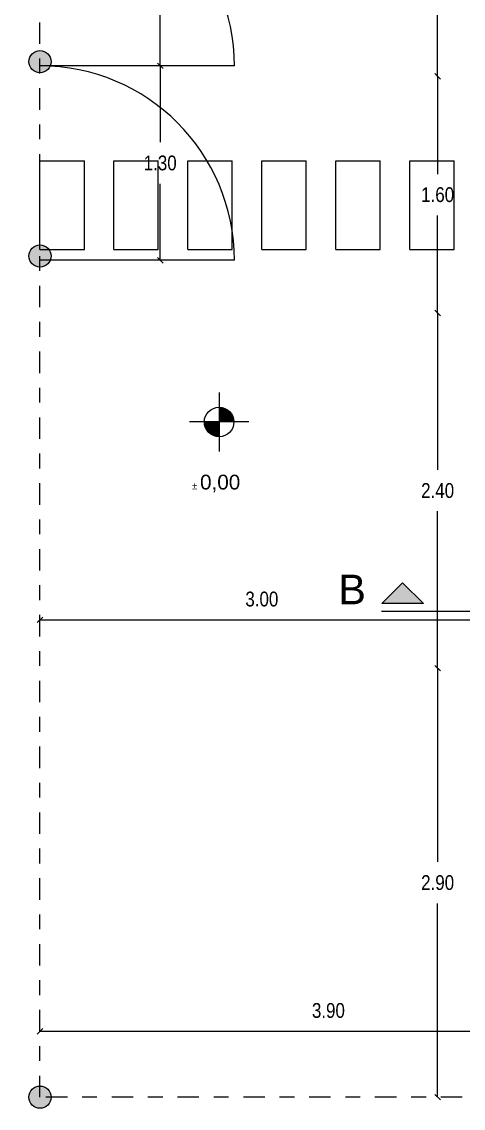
# Model space of a CAD drawing. Header units: millimetres. Extents: x 337 to 1167, y 242 to 575.
# Drawn here: x 541.79 to 544.78, y 309.05 to 316.4 of the extents above; entities that cross this region are included whole.
import ezdxf

# ---------------------------------------------------------------- set-up
doc = ezdxf.new("R2010")
doc.units = ezdxf.units.MM
doc.linetypes.add('EJE', pattern=[0.205, 0.145, -0.03, 0, -0.03])
doc.layers.get('0').update_dxf_attribs({"lineweight": 5})
doc.layers.get('Defpoints').update_dxf_attribs({"lineweight": 5})
for name, color, linetype, lineweight in [('01', 1, 'Continuous', 5), ('cotas', 7, 'Continuous', 5), ('PRESENTACION ANTEPROYECTO', 7, 'Continuous', 5)]:
    doc.layers.add(name, color=color, linetype=linetype, lineweight=lineweight)
doc.styles.add('GENERATED_STYLE_13', font='')
doc.styles.add('GENERATED_STYLE_14', font='arial.ttf')
doc.styles.get('GENERATED_STYLE_13').set_extended_font_data('Arial Narrow Occidental')
doc.dimstyles.new('Dimstyle_92', dxfattribs={"dimtxt": 0.1, "dimasz": 0.038, "dimexe": 0.18, "dimexo": 0, "dimgap": 0.09, "dimtad": 1, "dimtih": 1, "dimtoh": 1, "dimzin": 0, "dimdsep": 46, "dimtxsty": 'GENERATED_STYLE_13', "dimblk": 'ARROWHEAD_6', "dimblk1": 'ARROWHEAD_6', "dimblk2": 'ARROWHEAD_6', "dimcen": 0.09, "dimse1": 1, "dimse2": 1, "dimclrd": 252, "dimclre": 252, "dimclrt": 252, "dimadec": 0, "dimazin": 0, "dimtfac": 1, "dimtdec": 4, "dimtmove": 0, "dimatfit": 3, "dimfxl": 1, "dimtolj": 1, "dimtzin": 0, "dimarcsym": 0})

# ---------------------------------------------------------------- blocks, each defined once
blk = doc.blocks.new('ARROWHEAD_6')
at = {"color": 0, "linetype": 'Continuous'}
for p, q in [((0, 0), (-1, 0)), ((-0.5, -0.5), (0.5, 0.5))]:
    blk.add_line(p, q, dxfattribs=at)
blk = doc.blocks.new('*D191')
at = {"layer": 'cotas', "color": 252, "lineweight": -2, "transparency": 16777216}
for p, q in [((541.2027, 319.0903), (541.2027, 314.2683)), ((541.2027, 309.1663), (541.2027, 313.9883))]:
    blk.add_line(p, q, dxfattribs=at)
at = {"layer": 'Defpoints', "color": 0, "transparency": 16777216}
for p in [(541.2027, 319.1283), (542.551, 319.1283), (542.626, 309.1283)]:
    blk.add_point(p, dxfattribs=at)
at = {"layer": 'cotas', "color": 252, "lineweight": -2, "transparency": 16777216, "xscale": 0.03800000000000001, "yscale": 0.03800000000000001, "zscale": 0.03800000000000001}
for p, rotation in [((541.2027, 319.1283), 90), ((541.2027, 309.1283), 270)]:
    blk.add_blockref('ARROWHEAD_6', p, dxfattribs=dict(at, rotation=rotation))
at = {"layer": 'cotas', "color": 252, "transparency": 16777216, "insert": (541.2027, 314.1283), "char_height": 0.1, "attachment_point": 5, "style": 'GENERATED_STYLE_13'}
blk.add_mtext('\\A1;10.00', dxfattribs=at)
blk = doc.blocks.new('*D193')
at = {"layer": 'cotas', "color": 252, "lineweight": -2, "transparency": 16777216}
for p, q in [((544.6017, 315.9903), (544.6017, 315.3683)), ((544.6017, 314.4663), (544.6017, 315.0883))]:
    blk.add_line(p, q, dxfattribs=at)
at = {"layer": 'Defpoints', "color": 0, "transparency": 16777216}
for p in [(545.8131, 316.0283), (544.6017, 314.4283), (547.9131, 314.4283)]:
    blk.add_point(p, dxfattribs=at)
at = {"layer": 'cotas', "color": 252, "lineweight": -2, "transparency": 16777216, "xscale": 0.03800000000000001, "yscale": 0.03800000000000001, "zscale": 0.03800000000000001}
for p, rotation in [((544.6017, 316.0283), 90), ((544.6017, 314.4283), 270)]:
    blk.add_blockref('ARROWHEAD_6', p, dxfattribs=dict(at, rotation=rotation))
at = {"layer": 'cotas', "color": 252, "transparency": 16777216, "insert": (544.6017, 315.2283), "char_height": 0.1, "attachment_point": 5, "style": 'GENERATED_STYLE_13'}
blk.add_mtext('\\A1;1.60', dxfattribs=at)
blk = doc.blocks.new('*D195')
at = {"layer": 'cotas', "color": 252, "lineweight": -2, "transparency": 16777216}
for p, q in [((542.7258, 318.6903), (542.7258, 317.752)), ((542.7258, 316.1378), (542.7258, 317.472))]:
    blk.add_line(p, q, dxfattribs=at)
at = {"layer": 'Defpoints', "color": 0, "transparency": 16777216}
for p in [(541.9131, 318.7283), (541.9131, 316.0998), (542.7258, 316.0998)]:
    blk.add_point(p, dxfattribs=at)
at = {"layer": 'cotas', "color": 252, "lineweight": -2, "transparency": 16777216, "xscale": 0.03800000000000001, "yscale": 0.03800000000000001, "zscale": 0.03800000000000001}
for p, rotation in [((542.7258, 318.7283), 90), ((542.7258, 316.0998), 270)]:
    blk.add_blockref('ARROWHEAD_6', p, dxfattribs=dict(at, rotation=rotation))
at = {"layer": 'cotas', "color": 252, "transparency": 16777216, "insert": (542.7258, 317.612), "char_height": 0.1, "attachment_point": 5, "style": 'GENERATED_STYLE_13'}
blk.add_mtext('\\A1;2.65', dxfattribs=at)
blk = doc.blocks.new('*D219')
at = {"layer": 'cotas', "color": 252, "lineweight": -2, "transparency": 16777216}
for p, q in [((544.6017, 319.0903), (544.6017, 317.7183)), ((544.6017, 316.0663), (544.6017, 317.4383))]:
    blk.add_line(p, q, dxfattribs=at)
at = {"layer": 'Defpoints', "color": 0, "transparency": 16777216}
for p in [(547.9131, 319.1283), (544.6017, 316.0283), (547.9131, 316.0283)]:
    blk.add_point(p, dxfattribs=at)
at = {"layer": 'cotas', "color": 252, "lineweight": -2, "transparency": 16777216, "xscale": 0.03800000000000001, "yscale": 0.03800000000000001, "zscale": 0.03800000000000001}
for p, rotation in [((544.6017, 319.1283), 90), ((544.6017, 316.0283), 270)]:
    blk.add_blockref('ARROWHEAD_6', p, dxfattribs=dict(at, rotation=rotation))
at = {"layer": 'cotas', "color": 252, "transparency": 16777216, "insert": (544.6017, 317.5783), "char_height": 0.1, "attachment_point": 5, "style": 'GENERATED_STYLE_13'}
blk.add_mtext('\\A1;3.10', dxfattribs=at)
blk = doc.blocks.new('*D220')
at = {"layer": 'cotas', "color": 252, "lineweight": -2, "transparency": 16777216}
for p, q in [((544.6017, 311.9903), (544.6017, 310.7183)), ((544.6017, 309.1663), (544.6017, 310.4383))]:
    blk.add_line(p, q, dxfattribs=at)
at = {"layer": 'Defpoints', "color": 0, "transparency": 16777216}
for p in [(544.6017, 312.0283), (545.8131, 312.0283), (545.8131, 309.1283)]:
    blk.add_point(p, dxfattribs=at)
at = {"layer": 'cotas', "color": 252, "lineweight": -2, "transparency": 16777216, "xscale": 0.03800000000000001, "yscale": 0.03800000000000001, "zscale": 0.03800000000000001}
for p, rotation in [((544.6017, 312.0283), 90), ((544.6017, 309.1283), 270)]:
    blk.add_blockref('ARROWHEAD_6', p, dxfattribs=dict(at, rotation=rotation))
at = {"layer": 'cotas', "color": 252, "transparency": 16777216, "insert": (544.6017, 310.5783), "char_height": 0.1, "attachment_point": 5, "style": 'GENERATED_STYLE_13'}
blk.add_mtext('\\A1;2.90', dxfattribs=at)
blk = doc.blocks.new('*D239')
at = {"layer": 'cotas', "color": 252, "lineweight": -2, "transparency": 16777216}
blk.add_line((541.9511, 309.5737), (545.7751, 309.5737), dxfattribs=at)
at = {"layer": 'Defpoints', "color": 0, "transparency": 16777216}
for p in [(545.8131, 309.5737), (541.9131, 309.1283), (545.8131, 309.1283)]:
    blk.add_point(p, dxfattribs=at)
at = {"layer": 'cotas', "color": 252, "lineweight": -2, "transparency": 16777216, "xscale": 0.03800000000000001, "yscale": 0.03800000000000001, "zscale": 0.03800000000000001, "rotation": 180}
blk.add_blockref('ARROWHEAD_6', (541.9131, 309.5737), dxfattribs=at)
at = {"layer": 'cotas', "color": 252, "lineweight": -2, "transparency": 16777216, "xscale": 0.03800000000000001, "yscale": 0.03800000000000001, "zscale": 0.03800000000000001}
blk.add_blockref('ARROWHEAD_6', (545.8131, 309.5737), dxfattribs=at)
at = {"layer": 'cotas', "color": 252, "transparency": 16777216, "insert": (543.8631, 309.7137), "char_height": 0.1, "attachment_point": 5, "style": 'GENERATED_STYLE_13'}
blk.add_mtext('\\A1;3.90', dxfattribs=at)
blk = doc.blocks.new('*D240')
at = {"layer": 'cotas', "color": 252, "lineweight": -2, "transparency": 16777216}
blk.add_line((541.9511, 312.3548), (544.8751, 312.3548), dxfattribs=at)
at = {"layer": 'Defpoints', "color": 0, "transparency": 16777216}
for p in [(544.9131, 312.3548), (544.9131, 312.0283), (541.9131, 309.1283)]:
    blk.add_point(p, dxfattribs=at)
at = {"layer": 'cotas', "color": 252, "lineweight": -2, "transparency": 16777216, "xscale": 0.03800000000000001, "yscale": 0.03800000000000001, "zscale": 0.03800000000000001, "rotation": 180}
blk.add_blockref('ARROWHEAD_6', (541.9131, 312.3548), dxfattribs=at)
at = {"layer": 'cotas', "color": 252, "lineweight": -2, "transparency": 16777216, "xscale": 0.03800000000000001, "yscale": 0.03800000000000001, "zscale": 0.03800000000000001}
blk.add_blockref('ARROWHEAD_6', (544.9131, 312.3548), dxfattribs=at)
at = {"layer": 'cotas', "color": 252, "transparency": 16777216, "insert": (543.4131, 312.4948), "char_height": 0.1, "attachment_point": 5, "style": 'GENERATED_STYLE_13'}
blk.add_mtext('\\A1;3.00', dxfattribs=at)
blk = doc.blocks.new('*D419')
at = {"layer": 'cotas', "color": 252, "lineweight": -2, "transparency": 16777216}
for p, q in [((544.6017, 314.3903), (544.6017, 313.3683)), ((544.6017, 312.0663), (544.6017, 313.0883))]:
    blk.add_line(p, q, dxfattribs=at)
at = {"layer": 'Defpoints', "color": 0, "transparency": 16777216}
for p in [(544.9131, 314.4283), (544.6017, 312.0283), (544.9131, 312.0283)]:
    blk.add_point(p, dxfattribs=at)
at = {"layer": 'cotas', "color": 252, "lineweight": -2, "transparency": 16777216, "xscale": 0.03800000000000001, "yscale": 0.03800000000000001, "zscale": 0.03800000000000001}
for p, rotation in [((544.6017, 314.4283), 90), ((544.6017, 312.0283), 270)]:
    blk.add_blockref('ARROWHEAD_6', p, dxfattribs=dict(at, rotation=rotation))
at = {"layer": 'cotas', "color": 252, "transparency": 16777216, "insert": (544.6017, 313.2283), "char_height": 0.1, "attachment_point": 5, "style": 'GENERATED_STYLE_13'}
blk.add_mtext('\\A1;2.40', dxfattribs=at)
blk = doc.blocks.new('*D488')
at = {"layer": 'cotas', "color": 252, "lineweight": -2, "transparency": 16777216}
for p, q in [((542.7258, 316.0618), (542.7258, 315.5826)), ((542.7258, 314.8235), (542.7258, 315.3026))]:
    blk.add_line(p, q, dxfattribs=at)
at = {"layer": 'Defpoints', "color": 0, "transparency": 16777216}
for p in [(541.9131, 316.0998), (541.9131, 314.7855), (542.7258, 314.7855)]:
    blk.add_point(p, dxfattribs=at)
at = {"layer": 'cotas', "color": 252, "lineweight": -2, "transparency": 16777216, "xscale": 0.03800000000000001, "yscale": 0.03800000000000001, "zscale": 0.03800000000000001}
for p, rotation in [((542.7258, 316.0998), 90), ((542.7258, 314.7855), 270)]:
    blk.add_blockref('ARROWHEAD_6', p, dxfattribs=dict(at, rotation=rotation))
at = {"layer": 'cotas', "color": 252, "transparency": 16777216, "insert": (542.7258, 315.4426), "char_height": 0.1, "attachment_point": 5, "style": 'GENERATED_STYLE_13'}
blk.add_mtext('\\A1;1.30', dxfattribs=at)

msp = doc.modelspace()

# ---------------------------------------------------------------- hatches: boundary and pattern name
at = {"layer": 'PRESENTACION ANTEPROYECTO'}
for points in [[(541.9881, 316.1283, -0.414214), (541.9131, 316.0533, -0.414214), (541.8381, 316.1283, -0.414214), (541.9131, 316.2033, -0.414214)], [(541.9881, 314.814, -0.414214), (541.9131, 314.739, -0.414214), (541.8381, 314.814, -0.414214), (541.9131, 314.889, -0.414214)], [(541.9881, 309.1283, -0.414214), (541.9131, 309.0533, -0.414214), (541.8381, 309.1283, -0.414214), (541.9131, 309.2033, -0.414214)]]:
    msp.add_hatch(color=252, dxfattribs=at).paths.add_polyline_path(points, flags=0)
msp.add_hatch(color=7, dxfattribs=at).paths.add_polyline_path([(544.2236, 312.4643), (544.3651, 312.6057), (544.5065, 312.4643)])

# ---------------------------------------------------------------- linework, layer by layer
at = {"layer": '01', "linetype": 'Continuous'}
for p, q in [((543.2273, 316.0998), (541.9131, 316.0998)), ((541.9131, 315.4586), (542.2131, 315.4586)), ((541.9131, 314.8586), (541.9131, 315.4586)), ((542.2131, 314.8586), (542.2131, 315.4586)), ((542.4131, 315.4586), (542.7131, 315.4586)), ((542.4131, 314.8586), (542.4131, 315.4586)), ((542.7131, 314.8586), (542.7131, 315.4586)), ((542.9131, 315.4586), (543.2131, 315.4586)), ((542.9131, 314.8586), (542.9131, 315.4586)), ((543.2131, 314.8586), (543.2131, 315.4586)), ((543.4131, 315.4586), (543.7131, 315.4586)), ((543.4131, 314.8586), (543.4131, 315.4586)), ((543.7131, 314.8586), (543.7131, 315.4586)), ((543.9131, 315.4586), (544.2131, 315.4586)), ((543.9131, 314.8586), (543.9131, 315.4586)), ((544.2131, 314.8586), (544.2131, 315.4586)), ((544.4131, 315.4586), (544.7131, 315.4586)), ((544.4131, 314.8586), (544.4131, 315.4586)), ((544.7131, 314.8586), (544.7131, 315.4586)), ((541.9131, 314.8586), (542.2131, 314.8586)), ((542.4131, 314.8586), (542.7131, 314.8586)), ((542.9131, 314.8586), (543.2131, 314.8586)), ((543.4131, 314.8586), (543.7131, 314.8586)), ((543.9131, 314.8586), (544.2131, 314.8586)), ((544.4131, 314.8586), (544.7131, 314.8586)), ((543.2273, 314.7855), (541.9131, 314.7855))]:
    msp.add_line(p, q, dxfattribs=at)
for centre in [(541.9131, 316.0998), (541.9131, 314.7855)]:
    msp.add_arc(centre, 1.3143, 0, 90, dxfattribs=at)
at = {"layer": 'PRESENTACION ANTEPROYECTO', "color": 252, "linetype": 'EJE'}
for p, q in [((541.9131, 309.1283), (541.9131, 319.1283)), ((541.9131, 309.1283), (541.9131, 319.1283)), ((571.9131, 309.1283), (541.9131, 309.1283))]:
    msp.add_line(p, q, dxfattribs=at)
at = {"layer": 'PRESENTACION ANTEPROYECTO', "color": 7, "linetype": 'Continuous'}
for p, q in [((543.1244, 313.8923), (543.1244, 313.4923)), ((543.3244, 313.6923), (542.9244, 313.6923)), ((544.2226, 312.4143), (555.8564, 312.4143)), ((544.2242, 312.4143), (553.4725, 312.4143)), ((544.2242, 312.4143), (553.4725, 312.4143))]:
    msp.add_line(p, q, dxfattribs=at)
at = {"layer": 'PRESENTACION ANTEPROYECTO', "color": 7, "linetype": 'Continuous', "const_width": 0.1}
for points in [[(543.1244, 313.7423, -0.414214), (543.1744, 313.6923)], [(543.1244, 313.6423, -0.414214), (543.0744, 313.6923)]]:
    msp.add_lwpolyline(points, format="xyb", dxfattribs=at)
at = {"layer": 'PRESENTACION ANTEPROYECTO', "color": 7, "linetype": 'Continuous'}
msp.add_lwpolyline([(544.2236, 312.4643), (544.3651, 312.6057), (544.5065, 312.4643)], close=True, dxfattribs=at)
at = {"layer": 'PRESENTACION ANTEPROYECTO', "color": 252, "linetype": 'Continuous'}
for centre in [(541.9131, 316.1283), (541.9131, 314.814), (541.9131, 309.1283)]:
    msp.add_circle(centre, 0.075, dxfattribs=at)
at = {"layer": 'PRESENTACION ANTEPROYECTO', "color": 7, "linetype": 'Continuous'}
msp.add_circle((543.1244, 313.6923), 0.1, dxfattribs=at)

# ---------------------------------------------------------------- texts
at = {"layer": 'PRESENTACION ANTEPROYECTO', "color": 7, "insert": (543.2672, 313.3359), "char_height": 0.046875, "attachment_point": 3}
msp.add_mtext('{\\fArial|b0|i0|c0|p32;± \\H2.133x;0,00}', dxfattribs=at)
at = {"layer": 'PRESENTACION ANTEPROYECTO', "color": 7, "insert": (544.0236, 312.56), "char_height": 0.2, "width": 0.4, "attachment_point": 5, "style": 'GENERATED_STYLE_14'}
msp.add_mtext('\\A1;{\\fArial|b0|i0|c0|p34;\\C7;B}', dxfattribs=at)

# ---------------------------------------------------------------- dimensions: what is measured, and where the dimension line sits
at = {"layer": 'cotas'}
dim = msp.add_linear_dim(base=(541.2027, 319.1283), p1=(542.626, 309.1283), p2=(542.551, 319.1283), angle=270, dimstyle='Dimstyle_92', dxfattribs=at)
dim.commit()
dim.dimension.update_dxf_attribs({"geometry": '*D191', "text_midpoint": (541.2027, 314.1283), "dimtype": 160})
for base, p1, p2, picture, middle in [((544.6017, 316.0283), (547.9131, 319.1283), (547.9131, 316.0283), '*D219', (544.6017, 317.5783)), ((544.6017, 314.4283), (545.8131, 316.0283), (547.9131, 314.4283), '*D193', (544.6017, 315.2283)), ((544.6017, 312.0283), (544.9131, 314.4283), (544.9131, 312.0283), '*D419', (544.6017, 313.2283)), ((544.6017, 312.0283), (545.8131, 309.1283), (545.8131, 312.0283), '*D220', (544.6017, 310.5783))]:
    dim = msp.add_linear_dim(base=base, p1=p1, p2=p2, angle=90, dimstyle='Dimstyle_92', dxfattribs=at)
    dim.commit()
    dim.dimension.update_dxf_attribs({"geometry": picture, "text_midpoint": middle})
dim = msp.add_linear_dim(base=(542.7258, 316.0998), p1=(541.9131, 318.7283), p2=(541.9131, 316.0998), angle=90, text='2.65', dimstyle='Dimstyle_92', dxfattribs=at)
dim.commit()
dim.dimension.update_dxf_attribs({"geometry": '*D195', "text_midpoint": (542.7258, 317.612), "dimtype": 160})
dim = msp.add_linear_dim(base=(542.7258, 314.7855), p1=(541.9131, 316.0998), p2=(541.9131, 314.7855), angle=90, text='1.30', dimstyle='Dimstyle_92', dxfattribs=at)
dim.commit()
dim.dimension.update_dxf_attribs({"geometry": '*D488', "text_midpoint": (542.7258, 315.4426)})
for base, p2, picture, middle in [((544.9131, 312.3548), (544.9131, 312.0283), '*D240', (543.4131, 312.4948)), ((545.8131, 309.5737), (545.8131, 309.1283), '*D239', (543.8631, 309.7137))]:
    dim = msp.add_linear_dim(base=base, p1=(541.9131, 309.1283), p2=p2, dimstyle='Dimstyle_92', dxfattribs=at)
    dim.commit()
    dim.dimension.update_dxf_attribs({"geometry": picture, "text_midpoint": middle})

doc.saveas('drawing.dxf')
